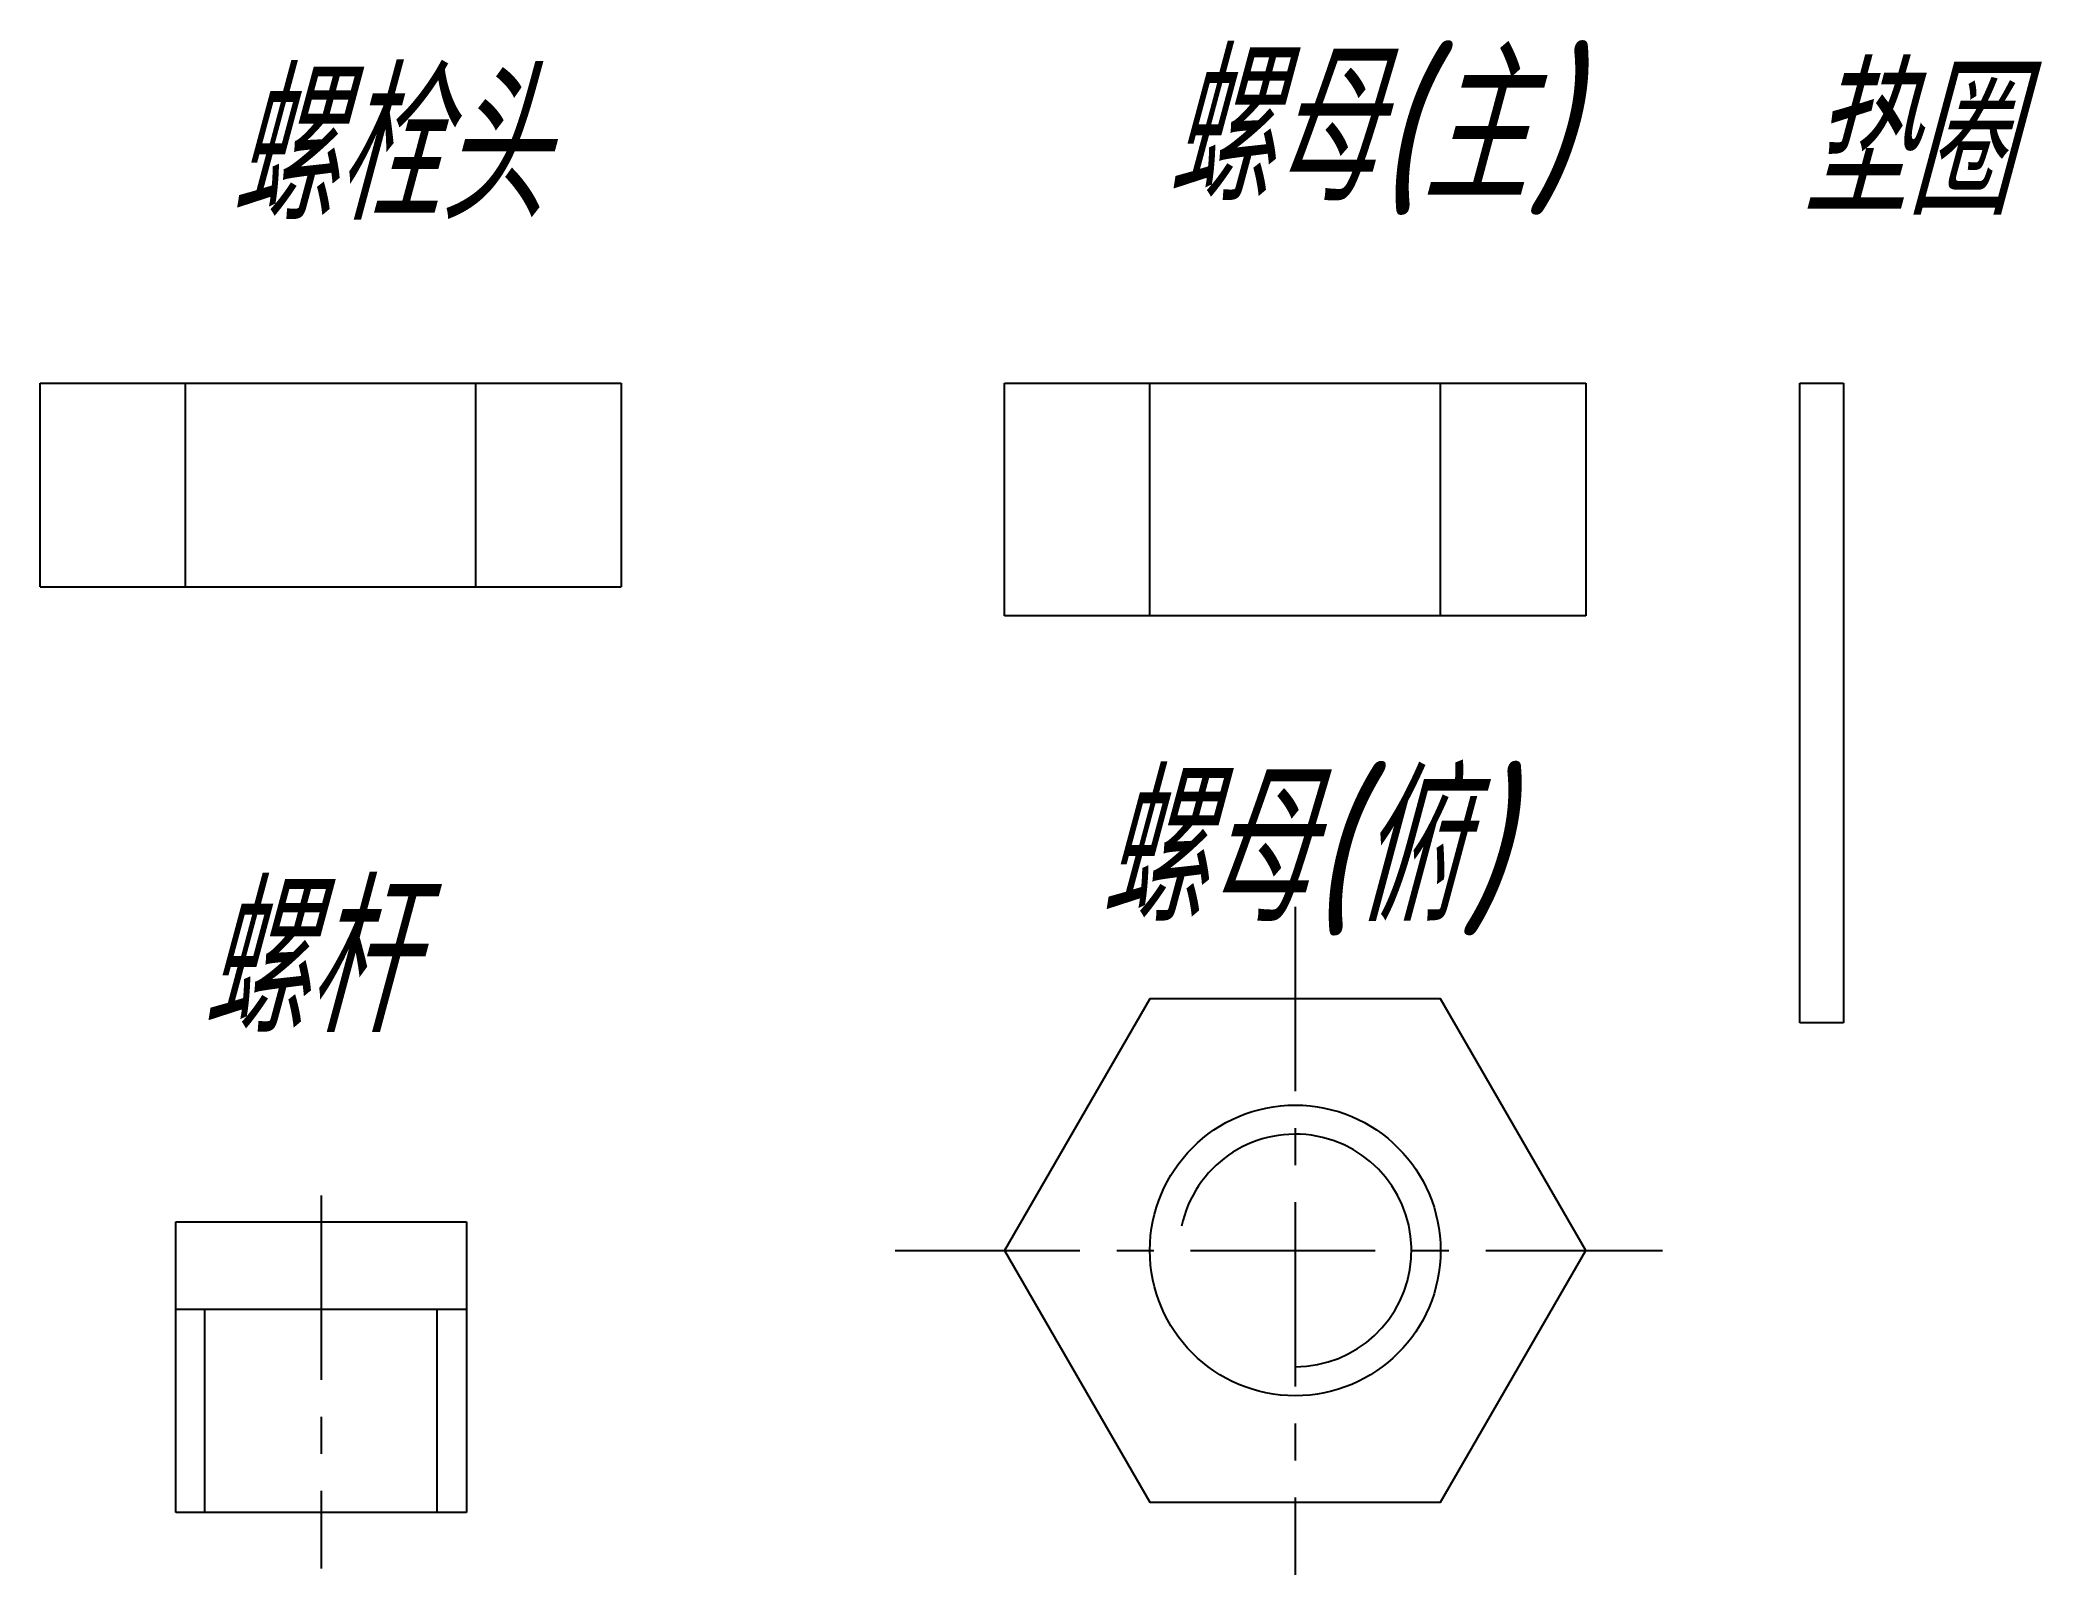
# Model space of a CAD drawing. Header units: millimetres. Extents: x 141.8 to 148.68, y 255.3 to 260.58.
import ezdxf

# ---------------------------------------------------------------- set-up
doc = ezdxf.new("R2010")
doc.units = ezdxf.units.MM
doc.linetypes.add('CENTERX2', pattern=[101.6, 63.5, -12.7, 12.7, -12.7])
for name, color, linetype in [('图层1', 7, 'Continuous'), ('图层2', 1, 'CENTERX2'), ('图层3', 5, 'Continuous')]:
    doc.layers.add(name, color=color, linetype=linetype)
doc.styles.get("Standard").update_dxf_attribs({"font": 'gbeitc.shx', "bigfont": 'gbcbig.shx'})

# ---------------------------------------------------------------- blocks, each defined once
blk = doc.blocks.new('1')
at = {"layer": '图层1'}
for p, q in [((-1, 0), (-1, 0.7)), ((-1, 0.7), (1, 0.7)), ((-0.5, 0), (-0.5, 0.7)), ((0.5, 0), (0.5, 0.7)), ((1, 0.7), (1, 0)), ((-1, 0), (1, 0))]:
    blk.add_line(p, q, dxfattribs=at)
blk = doc.blocks.new('2')
at = {"layer": '图层1'}
for p, q in [((-0.5, -1), (-0.5, 0)), ((-0.5, 0), (0.5, 0)), ((0.5, 0), (0.5, -1)), ((-0.5, -0.3), (0.5, -0.3)), ((0.5, -1), (-0.5, -1))]:
    blk.add_line(p, q, dxfattribs=at)
at = {"layer": '图层2', "ltscale": 0.01}
blk.add_line((0, 0.0911), (0, -1.193), dxfattribs=at)
at = {"layer": '图层3'}
for p, q in [((-0.4, -1), (-0.4, -0.3)), ((0.4, -1), (0.4, -0.3))]:
    blk.add_line(p, q, dxfattribs=at)
blk = doc.blocks.new('3')
at = {"layer": '图层1'}
for p, q in [((-1, 0), (-1, 0.8)), ((-1, 0.8), (1, 0.8)), ((-0.5, 0), (-0.5, 0.8)), ((0.5, 0), (0.5, 0.8)), ((1, 0.8), (1, 0)), ((-0.5, 0), (-1, 0)), ((0.5, 0), (-0.5, 0)), ((1, 0), (0.5, 0))]:
    blk.add_line(p, q, dxfattribs=at)
blk = doc.blocks.new('5')
at = {"layer": '图层1'}
for p, q in [((0, -1.1), (0, 1.1)), ((0, 1.1), (0.15, 1.1)), ((0.15, 1.1), (0.15, -1.1)), ((0.15, -1.1), (0, -1.1))]:
    blk.add_line(p, q, dxfattribs=at)
blk = doc.blocks.new('4')
at = {"layer": '图层1'}
blk.add_lwpolyline([(-0.5, 0.866), (-1, 0), (-0.5, -0.866), (0.5, -0.866), (1, 0), (0.5, 0.866)], close=True, dxfattribs=at)
blk.add_circle((0, 0), 0.5, dxfattribs=at)
at = {"layer": '图层2', "ltscale": 0.01}
for p, q in [((0, 1.1826), (0, -1.1163)), ((-1.376, 0), (1.264, 0))]:
    blk.add_line(p, q, dxfattribs=at)
at = {"layer": '图层3'}
blk.add_arc((0, 0), 0.4, 270, 168.01909, dxfattribs=at)

msp = doc.modelspace()

# ---------------------------------------------------------------- block references
at = {"layer": '图层3'}
for name, p in [('1', (142.7964, 258.7002)), ('3', (146.1152, 258.6002)), ('5', (147.8511, 258.3002)), ('4', (146.1152, 256.4168)), ('2', (142.7632, 256.5152))]:
    msp.add_blockref(name, p, dxfattribs=at)

# ---------------------------------------------------------------- texts
at = {"layer": '图层3', "color": 1}
for s, p in [('螺母(主)', (145.6658, 260.0286)), ('螺栓头', (142.4441, 259.9629)), ('垫圈', (147.852, 259.9793)), ('螺母(俯)', (145.4357, 257.5495)), ('螺杆', (142.3455, 257.1674))]:
    msp.add_text(s, height=0.5, dxfattribs=at).set_placement(p)

doc.saveas('drawing.dxf')
